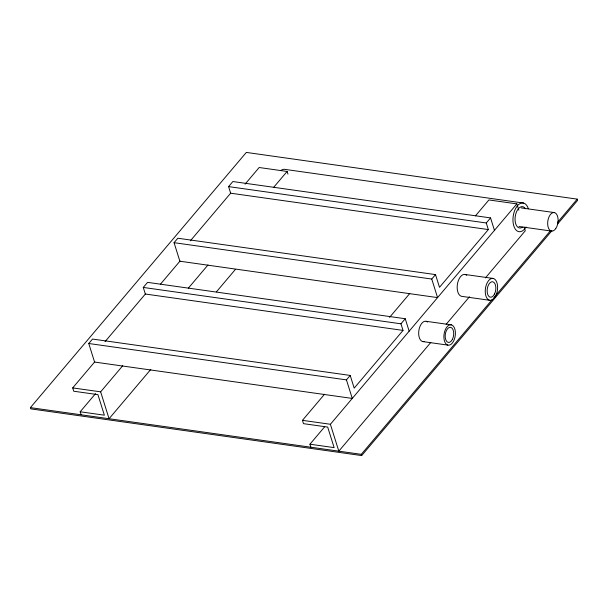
<?xml version="1.0" encoding="UTF-8"?>
<svg xmlns="http://www.w3.org/2000/svg" width="608" height="608" viewBox="0 0 608 608"><rect width="100%" height="100%" fill="white"/><g stroke="black" fill="none" stroke-linecap="round" stroke-linejoin="round"><path stroke-width="0.91" d="M551.836 230.82L361.676 455.582L30.788 408.872L30.4 407.626L246.324 152.418L577.212 199.128L577.6 200.374L557.354 224.299M350.208 375.432L346.446 379.878L352.26 398.43L94.567 362.056L88.76 343.505L92.522 339.059L350.208 375.432L354.19 388.132L403.028 330.402L400.961 323.806L405.247 318.736L147.562 282.363L143.275 287.432L145.342 294.029L105.047 341.658M435.518 274.603L431.756 279.049L437.57 297.601L179.877 261.22L174.063 242.676L177.825 238.23L435.518 274.603L439.5 287.303L488.338 229.573L486.271 222.976L490.557 217.907L232.872 181.534L228.585 186.603L230.652 193.2L190.357 240.821M81.13 414.793L80.188 411.776L104.371 415.188L97.934 394.645L73.75 391.233L72.702 387.904L94.78 361.806M160.413 284.232L180.036 261.03M245.054 184.186L259.16 167.512L287.105 171.456L287.949 174.146M80.188 411.776L95.517 393.65M150.776 369.436L109.068 418.73L100.647 391.841L122.725 365.742M188.351 288.177L207.982 264.974M273.608 187.408L287.105 171.456M216.41 291.863L235.418 269.39M310.878 447.222L309.936 444.205L334.126 447.617L327.689 427.082L303.498 423.662L302.45 420.333L324.535 394.235M389.546 317.391L409.792 293.466M475.418 215.893L488.916 199.948L516.853 203.885L518.822 210.163M309.936 444.205L324.657 426.808M430.821 342.418L338.816 451.166L330.395 424.278L516.853 203.885M446.158 324.3L469.467 296.75M485.412 277.902L525.282 230.774L524.157 227.194M361.676 455.582L361.289 454.336L492.556 299.182M493.787 297.73L550.217 231.025M557.582 222.33L577.212 199.128M523.64 203.072L285.372 169.442A14.516 7.942 -82 0 0 281.17 170.293M521.17 207.898L553.994 212.534M518.958 226.488L551.783 231.116M228.585 186.603L486.271 222.976M230.652 193.2L488.338 229.573M465.325 274.52L493.4 278.479A11.081 6.065 -82 0 1 495.543 296.202A11.081 6.065 -82 0 1 485.359 293.413A11.081 6.065 -82 0 1 493.4 278.479M174.063 242.676L431.756 279.049M489.47 300.253L461.396 296.294A11.081 6.065 -82 0 1 457.786 282.386A11.081 6.065 -82 0 1 466.784 275.302M426.246 321.313L451.47 324.87A10.298 5.639 -82 0 1 453.469 341.346A10.298 5.639 -82 0 1 444 338.755A10.298 5.639 -82 0 1 451.47 324.87M143.275 287.432L400.961 323.806M145.342 294.029L403.028 330.402M422.598 341.552L447.822 345.108M88.76 343.505L346.446 379.878M72.702 387.904L100.647 391.841M302.45 420.333L330.395 424.278M30.4 407.626L361.289 454.336M490.557 217.907L494.464 230.356M405.247 318.736L409.154 331.185M526.042 227.012A14.516 7.942 -82 0 1 514.338 227.362A14.516 7.942 -82 0 1 516.967 206.34A14.516 7.942 -82 0 1 528.337 208.742M522.424 227.172A10.769 5.89 -82 0 1 515.303 216.045A10.769 5.89 -82 0 1 525.472 208.78M424.072 341.597A10.298 5.639 -82 0 1 418.958 329.931A10.298 5.639 -82 0 1 427.599 322.042M555.727 228.638A9.363 5.122 -82 0 0 555.279 212.937A9.363 5.122 -82 0 0 547.656 223.896A9.363 5.122 -82 0 0 555.727 228.638M494.6 293.892A7.805 4.271 -82 0 0 492.609 281.762A7.805 4.271 -82 0 0 487.289 292.805A7.805 4.271 -82 0 0 494.6 293.892M452.382 339.424A7.646 4.188 -82 0 0 450.695 327.34A7.646 4.188 -82 0 0 445.292 337.873A7.646 4.188 -82 0 0 452.382 339.424"/></g></svg>
